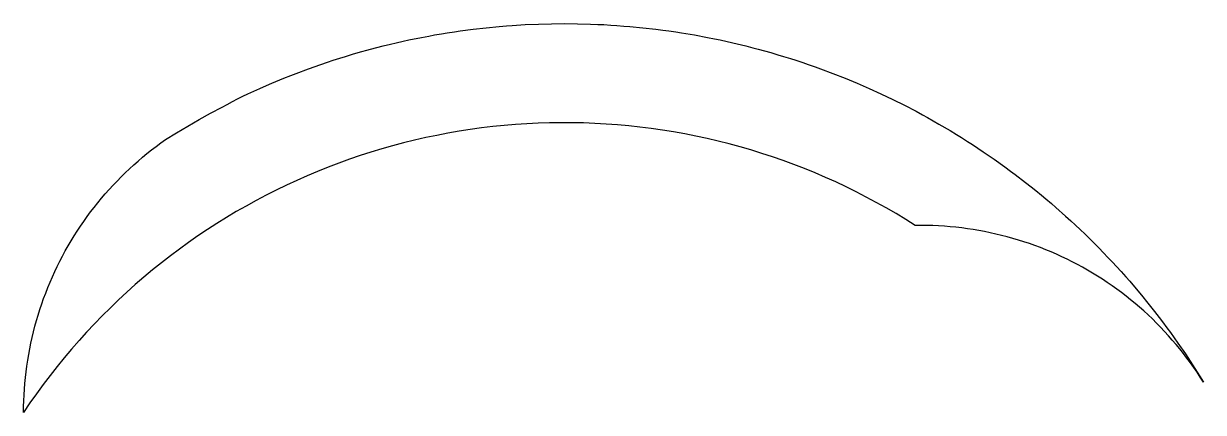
# Model space of a CAD drawing. Header units: metres. Extents: x -13 to 15.4, y 8.7 to 18.
import ezdxf

# ---------------------------------------------------------------- set-up
doc = ezdxf.new("R2010")
doc.units = ezdxf.units.M

msp = doc.modelspace()

# ---------------------------------------------------------------- linework, layer by layer
msp.add_lwpolyline([(-3.263, 17.701), (-3.126, 17.727), (-2.954, 17.755), (-2.816, 17.778), (-2.643, 17.804), (-2.505, 17.825), (-2.194, 17.866), (-1.882, 17.901), (-1.569, 17.932), (-1.395, 17.945), (-1.256, 17.956), (-0.942, 17.975), (-0.628, 17.989), (-0.314, 17.997), (0, 18), (0.314, 17.997), (0.628, 17.989), (0.803, 17.981), (0.942, 17.975), (1.116, 17.965), (1.256, 17.956), (1.43, 17.942), (1.569, 17.932), (1.882, 17.901), (2.194, 17.866), (2.367, 17.843), (2.505, 17.825), (2.678, 17.799), (2.816, 17.778), (3.126, 17.727), (3.435, 17.669), (3.606, 17.634), (3.742, 17.607), (4.049, 17.539), (4.355, 17.465), (4.524, 17.422), (4.659, 17.387), (4.961, 17.303), (5.129, 17.253), (5.263, 17.213), (5.429, 17.161), (5.562, 17.119), (5.728, 17.064), (5.86, 17.019), (6.025, 16.961), (6.156, 16.914), (6.451, 16.804), (6.743, 16.689), (7.033, 16.569), (7.321, 16.444), (7.607, 16.314), (7.891, 16.178), (8.172, 16.038), (8.45, 15.893), (8.604, 15.81), (8.727, 15.743), (9, 15.588), (9.271, 15.429), (9.419, 15.338), (9.539, 15.265), (9.686, 15.171), (9.804, 15.096), (10.065, 14.923), (10.324, 14.745), (10.58, 14.562), (10.72, 14.458), (10.833, 14.375), (11.082, 14.184), (11.218, 14.076), (11.328, 13.989), (11.462, 13.878), (11.57, 13.789), (11.703, 13.675), (11.809, 13.585), (12.044, 13.377), (12.173, 13.259), (12.276, 13.164), (12.403, 13.044), (12.504, 12.948), (12.628, 12.826), (12.728, 12.728), (12.85, 12.603), (12.948, 12.504), (13.068, 12.377), (13.164, 12.276), (13.377, 12.044), (13.492, 11.914), (13.585, 11.809), (13.698, 11.676), (13.789, 11.57), (13.9, 11.436), (13.989, 11.328), (14.184, 11.082), (14.29, 10.943), (14.375, 10.833), (14.479, 10.692), (14.562, 10.58), (14.745, 10.324), (14.923, 10.065), (15.096, 9.804), (15.265, 9.539), (15.356, 9.39), (15.281, 9.507), (15.204, 9.624), (15.125, 9.739), (15.044, 9.853), (14.961, 9.965), (14.876, 10.076), (14.789, 10.185), (14.7, 10.293), (14.609, 10.399), (14.517, 10.503), (14.423, 10.606), (14.326, 10.708), (14.229, 10.807), (14.129, 10.905), (14.028, 11.001), (13.925, 11.096), (13.82, 11.188), (13.714, 11.279), (13.606, 11.368), (13.497, 11.454), (13.386, 11.539), (13.274, 11.623), (13.16, 11.704), (13.045, 11.783), (12.929, 11.86), (12.811, 11.935), (12.692, 12.008), (12.572, 12.079), (12.45, 12.147), (12.327, 12.214), (12.204, 12.278), (12.079, 12.341), (11.953, 12.401), (11.826, 12.459), (11.698, 12.514), (11.569, 12.568), (11.439, 12.619), (11.308, 12.668), (11.176, 12.715), (11.044, 12.759), (10.911, 12.801), (10.777, 12.84), (10.642, 12.878), (10.507, 12.913), (10.371, 12.945), (10.235, 12.976), (10.098, 13.003), (9.961, 13.029), (9.823, 13.052), (9.685, 13.073), (9.547, 13.091), (9.408, 13.107), (9.269, 13.12), (9.13, 13.131), (8.99, 13.139), (8.851, 13.146), (8.711, 13.149), (8.572, 13.15), (8.432, 13.149), (8.201, 13.294), (7.968, 13.435), (7.732, 13.572), (7.494, 13.705), (7.254, 13.834), (7.011, 13.959), (6.767, 14.079), (6.52, 14.195), (6.271, 14.306), (6.021, 14.414), (5.768, 14.516), (5.514, 14.615), (5.258, 14.709), (5.001, 14.798), (4.741, 14.883), (4.481, 14.964), (4.219, 15.04), (3.956, 15.111), (3.692, 15.178), (3.426, 15.24), (3.16, 15.298), (2.892, 15.35), (2.624, 15.399), (2.355, 15.442), (2.085, 15.481), (1.814, 15.515), (1.543, 15.544), (1.272, 15.569), (1, 15.588), (0.728, 15.604), (0.455, 15.614), (0.183, 15.619), (-0.09, 15.62), (-0.362, 15.616), (-0.635, 15.608), (-0.907, 15.594), (-1.179, 15.576), (-1.451, 15.553), (-1.722, 15.525), (-1.993, 15.493), (-2.263, 15.456), (-2.532, 15.414), (-2.801, 15.367), (-3.069, 15.316), (-3.335, 15.26), (-3.601, 15.2), (-3.866, 15.135), (-4.13, 15.065), (-4.392, 14.99), (-4.653, 14.911), (-4.912, 14.828), (-5.17, 14.74), (-5.427, 14.648), (-5.682, 14.551), (-5.935, 14.449), (-6.186, 14.343), (-6.435, 14.233), (-6.683, 14.119), (-6.928, 14), (-7.171, 13.877), (-7.413, 13.75), (-7.651, 13.618), (-7.888, 13.483), (-8.122, 13.343), (-8.354, 13.199), (-8.583, 13.051), (-8.809, 12.9), (-9.033, 12.744), (-9.254, 12.584), (-9.472, 12.421), (-9.688, 12.254), (-9.9, 12.083), (-10.109, 11.908), (-10.316, 11.73), (-10.519, 11.548), (-10.719, 11.363), (-10.915, 11.174), (-11.109, 10.982), (-11.299, 10.786), (-11.485, 10.587), (-11.668, 10.385), (-11.848, 10.18), (-12.024, 9.972), (-12.196, 9.76), (-12.364, 9.546), (-12.529, 9.329), (-12.69, 9.109), (-12.847, 8.886), (-13, 8.66), (-12.999, 8.8), (-12.995, 8.939), (-12.989, 9.079), (-12.981, 9.218), (-12.97, 9.357), (-12.956, 9.496), (-12.94, 9.635), (-12.922, 9.774), (-12.902, 9.912), (-12.878, 10.049), (-12.853, 10.187), (-12.825, 10.324), (-12.795, 10.46), (-12.762, 10.596), (-12.727, 10.731), (-12.69, 10.865), (-12.65, 10.999), (-12.608, 11.132), (-12.564, 11.265), (-12.518, 11.396), (-12.469, 11.527), (-12.417, 11.657), (-12.364, 11.786), (-12.308, 11.914), (-12.25, 12.041), (-12.19, 12.167), (-12.128, 12.292), (-12.064, 12.416), (-11.997, 12.539), (-11.928, 12.66), (-11.857, 12.781), (-11.784, 12.9), (-11.709, 13.017), (-11.632, 13.134), (-11.553, 13.249), (-11.472, 13.363), (-11.389, 13.475), (-11.304, 13.586), (-11.217, 13.695), (-11.128, 13.803), (-11.038, 13.909), (-10.945, 14.013), (-10.851, 14.116), (-10.755, 14.218), (-10.657, 14.317), (-10.557, 14.415), (-10.456, 14.511), (-10.353, 14.605), (-10.248, 14.698), (-10.142, 14.789), (-10.035, 14.877), (-9.925, 14.964), (-9.815, 15.049), (-9.702, 15.132), (-9.589, 15.213), (-9.322, 15.378), (-9.052, 15.539), (-8.779, 15.694), (-8.504, 15.845), (-8.226, 15.991), (-8.105, 16.06), (-7.982, 16.127), (-7.858, 16.191), (-7.733, 16.253), (-7.607, 16.314), (-7.321, 16.444), (-7.161, 16.513), (-7.033, 16.569), (-6.743, 16.689), (-6.581, 16.753), (-6.451, 16.804), (-6.156, 16.914), (-5.86, 17.019), (-5.695, 17.075), (-5.562, 17.119), (-5.396, 17.171), (-5.263, 17.213), (-5.095, 17.263), (-4.961, 17.303), (-4.659, 17.387), (-4.355, 17.465), (-4.185, 17.506), (-4.049, 17.539), (-3.879, 17.576), (-3.742, 17.607), (-3.435, 17.669), (-3.263, 17.701)], close=True)

doc.saveas('drawing.dxf')
